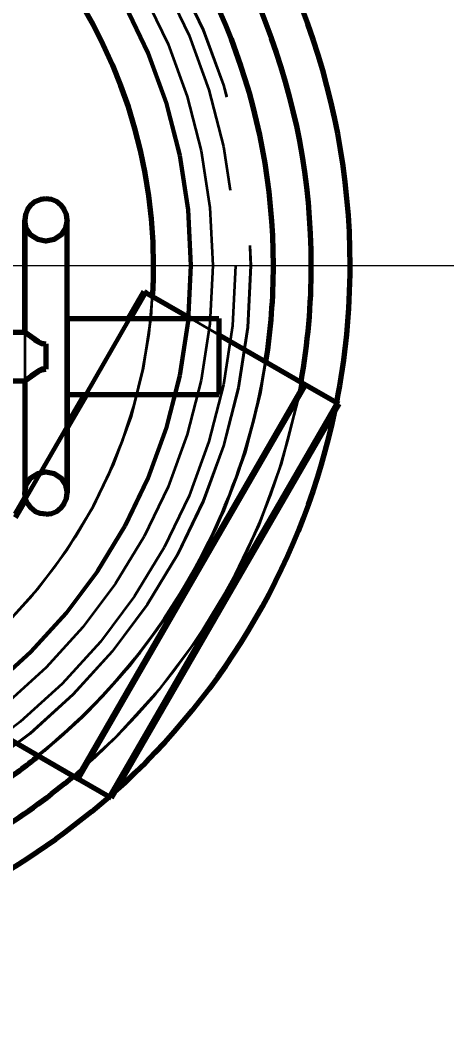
# Model space of a CAD drawing. Header units: millimetres. Extents: x 0 to 2382, y 0 to 420.
# Drawn here: x 164.27 to 167.08, y 134.85 to 141.5 of the extents above; entities that cross this region are included whole.
import ezdxf

# ---------------------------------------------------------------- set-up
doc = ezdxf.new("R2010")
doc.units = ezdxf.units.MM
doc.linetypes.add('IRAM-E-TRAZOS', pattern=[5, 4, -1])
doc.linetypes.add('IRAM-F-TRAZO-PUNTO', pattern=[20, 15, -2, 1, -2])
for name, color, linetype, lineweight in [('01-VISIBLE', 7, 'CONTINUOUS', 70), ('02-OCULTA', 4, 'IRAM-E-TRAZOS', 35), ('03-EJE', 1, 'IRAM-F-TRAZO-PUNTO', 18), ('04-COTA', 3, 'CONTINUOUS', 18)]:
    doc.layers.add(name, color=color, linetype=linetype, lineweight=lineweight)
doc.styles.add('ISO3098', font='isocpeur.ttf')
doc.dimstyles.new('FLAMA-IRAM', dxfattribs={"dimtxt": 3.5, "dimasz": 3.5, "dimexe": 2, "dimexo": 1.5, "dimgap": 1, "dimtad": 1, "dimdec": 1, "dimtxsty": 'ISO3098', "dimblk": 'IRAM_FLECHA', "dimblk1": 'IRAM_FLECHA', "dimblk2": 'IRAM_FLECHA', "dimcen": 2.5, "dimclrd": 256, "dimclre": 256, "dimclrt": 256, "dimazin": 3, "dimtfac": 1, "dimtmove": 0, "dimatfit": 3, "dimlwd": 18, "dimlwe": 18})

# ---------------------------------------------------------------- blocks, each defined once
blk = doc.blocks.new('IRAM_FLECHA')
blk.add_solid([(0, 0), (-1, 0.125), (-1, -0.125)])

msp = doc.modelspace()

# ---------------------------------------------------------------- linework, layer by layer
at = {"layer": '01-VISIBLE'}
for p, q in [((164.9856, 139.5281), (165.0885, 139.7063)), ((164.9983, 139.5281), (165.098, 139.7008)), ((165.0885, 139.7063), (165.098, 139.7008)), ((165.098, 139.7008), (165.3971, 139.5281)), ((164.5809, 139.5281), (165.5809, 139.5281)), ((163.6409, 139.4381), (164.3016, 139.4381)), ((165.5809, 139.422), (166.153, 139.0917)), ((163.6409, 139.1181), (164.3016, 139.1181)), ((164.653, 136.4936), (166.153, 139.0917)), ((166.153, 139.0917), (166.3713, 138.9657)), ((164.5809, 138.805), (164.7097, 139.0281)), ((164.5809, 138.8271), (164.6969, 139.0281)), ((164.5809, 139.0281), (165.5809, 139.0281)), ((166.3713, 138.9657), (164.8713, 136.3676)), ((164.2409, 138.2382), (164.3042, 138.3478)), ((164.2409, 138.2161), (164.3083, 138.333)), ((164.1409, 136.7893), (164.653, 136.4936)), ((164.653, 136.4936), (164.8713, 136.3676))]:
    msp.add_line(p, q, dxfattribs=at)
for points in [[(164.4409, 140.3181), (164.4046, 140.3134), (164.3709, 140.2994), (164.3419, 140.2771), (164.3196, 140.2481), (164.3056, 140.2144), (164.3009, 140.1781)], [(164.5809, 140.1781), (164.5761, 140.2144), (164.5621, 140.2481), (164.5398, 140.2771), (164.5109, 140.2994), (164.4771, 140.3134), (164.4409, 140.3181)], [(164.3009, 139.4381), (164.3009, 139.491), (164.3009, 139.5438), (164.3009, 139.5967), (164.3009, 139.6496), (164.3009, 139.7024), (164.3009, 139.7553), (164.3009, 139.8081), (164.3009, 139.861), (164.3009, 139.9138), (164.3009, 139.9667), (164.3009, 140.0196), (164.3009, 140.0724), (164.3009, 140.1253), (164.3009, 140.1781)], [(164.5809, 140.1781), (164.5702, 140.1246), (164.5398, 140.0791), (164.4944, 140.0488), (164.4409, 140.0381), (164.3873, 140.0488), (164.3419, 140.0791), (164.3115, 140.1246), (164.3009, 140.1781)], [(164.3009, 140.1781), (164.3009, 140.1253), (164.3009, 140.0724), (164.3009, 140.0196), (164.3009, 139.9667), (164.3009, 139.9138), (164.3009, 139.861), (164.3009, 139.8081), (164.3009, 139.7553), (164.3009, 139.7024), (164.3009, 139.6496), (164.3009, 139.5967), (164.3009, 139.5438), (164.3009, 139.491), (164.3009, 139.4381)], [(164.5809, 138.3781), (164.5809, 138.4281), (164.5809, 138.4781), (164.5809, 138.5281), (164.5809, 138.5781), (164.5809, 138.6281), (164.5809, 138.6781), (164.5809, 138.7281), (164.5809, 138.7781), (164.5809, 138.8281), (164.5809, 138.8781), (164.5809, 138.9281), (164.5809, 138.9781), (164.5809, 139.0281), (164.5809, 139.0781), (164.5809, 139.1281), (164.5809, 139.1781), (164.5809, 139.2281), (164.5809, 139.2781), (164.5809, 139.3281), (164.5809, 139.3781), (164.5809, 139.4281), (164.5809, 139.4781), (164.5809, 139.5281), (164.5809, 139.5781), (164.5809, 139.6281), (164.5809, 139.6781), (164.5809, 139.7281), (164.5809, 139.7781), (164.5809, 139.8281), (164.5809, 139.8781), (164.5809, 139.9281), (164.5809, 139.9781), (164.5809, 140.0281), (164.5809, 140.0781), (164.5809, 140.1281), (164.5809, 140.1781)], [(164.5809, 139.2781), (164.5809, 139.3281), (164.5809, 139.3781), (164.5809, 139.4281), (164.5809, 139.4781), (164.5809, 139.5281), (164.5809, 139.5781), (164.5809, 139.6281), (164.5809, 139.6781), (164.5809, 139.7281), (164.5809, 139.7781), (164.5809, 139.8281), (164.5809, 139.8781), (164.5809, 139.9281), (164.5809, 139.9781), (164.5809, 140.0281), (164.5809, 140.0781), (164.5809, 140.1281), (164.5809, 140.1781)], [(164.5809, 139.5281), (164.5809, 139.4865), (164.5809, 139.4448), (164.5809, 139.4031), (164.5809, 139.3615), (164.5809, 139.3198), (164.5809, 139.2781)], [(165.5809, 139.5281), (165.5809, 139.4865), (165.5809, 139.4448), (165.5809, 139.4031), (165.5809, 139.3615), (165.5809, 139.3198), (165.5809, 139.2781)], [(164.3009, 139.4375), (164.3009, 139.4377), (164.3009, 139.4379), (164.301, 139.438), (164.3012, 139.4381), (164.3014, 139.4381), (164.3016, 139.4381)], [(164.3016, 139.4381), (164.3241, 139.4237), (164.3456, 139.4075), (164.3673, 139.3916), (164.39, 139.3771), (164.4144, 139.3659), (164.4409, 139.3613)], [(164.4409, 139.3613), (164.4409, 139.3475), (164.4409, 139.3336), (164.4409, 139.3197), (164.4409, 139.3059), (164.4409, 139.292), (164.4409, 139.2781)], [(164.4409, 139.2781), (164.4409, 139.2643), (164.4409, 139.2504), (164.4409, 139.2365), (164.4409, 139.2227), (164.4409, 139.2088), (164.4409, 139.1949)], [(164.5809, 139.2781), (164.5809, 139.2365), (164.5809, 139.1948), (164.5809, 139.1531), (164.5809, 139.1115), (164.5809, 139.0698), (164.5809, 139.0281)], [(164.5809, 139.2781), (164.5809, 139.2281), (164.5809, 139.1781), (164.5809, 139.1281), (164.5809, 139.0781), (164.5809, 139.0281), (164.5809, 138.9781), (164.5809, 138.9281), (164.5809, 138.8781), (164.5809, 138.8281), (164.5809, 138.7781), (164.5809, 138.7281), (164.5809, 138.6781), (164.5809, 138.6281), (164.5809, 138.5781), (164.5809, 138.5281), (164.5809, 138.4781), (164.5809, 138.4281), (164.5809, 138.3781)], [(165.5809, 139.2781), (165.5809, 139.2365), (165.5809, 139.1948), (165.5809, 139.1531), (165.5809, 139.1115), (165.5809, 139.0698), (165.5809, 139.0281)], [(164.3016, 139.1181), (164.3241, 139.1326), (164.3456, 139.1488), (164.3673, 139.1647), (164.39, 139.1791), (164.4144, 139.1903), (164.4409, 139.1949)], [(164.3009, 139.1188), (164.3009, 139.1186), (164.3009, 139.1184), (164.301, 139.1183), (164.3012, 139.1182), (164.3014, 139.1181), (164.3016, 139.1181)], [(164.3009, 139.1181), (164.3009, 139.0653), (164.3009, 139.0124), (164.3009, 138.9596), (164.3009, 138.9067), (164.3009, 138.8538), (164.3009, 138.801), (164.3009, 138.7481), (164.3009, 138.6953), (164.3009, 138.6424), (164.3009, 138.5896), (164.3009, 138.5367), (164.3009, 138.4838), (164.3009, 138.431), (164.3009, 138.3781)], [(164.3009, 139.1181), (164.3009, 139.0653), (164.3009, 139.0124), (164.3009, 138.9596), (164.3009, 138.9067), (164.3009, 138.8538), (164.3009, 138.801), (164.3009, 138.7481), (164.3009, 138.6953), (164.3009, 138.6424), (164.3009, 138.5896), (164.3009, 138.5367), (164.3009, 138.4838), (164.3009, 138.431), (164.3009, 138.3781)], [(164.3009, 138.3781), (164.3115, 138.4317), (164.3419, 138.4771), (164.3873, 138.5075), (164.4409, 138.5181), (164.4944, 138.5075), (164.5398, 138.4771), (164.5702, 138.4317), (164.5809, 138.3781)], [(164.4409, 138.2381), (164.4046, 138.2429), (164.3709, 138.2569), (164.3419, 138.2791), (164.3196, 138.3081), (164.3056, 138.3419), (164.3009, 138.3781)], [(164.4409, 138.2381), (164.4771, 138.2429), (164.5109, 138.2569), (164.5398, 138.2791), (164.5621, 138.3081), (164.5761, 138.3419), (164.5809, 138.3781)]]:
    msp.add_lwpolyline(points, dxfattribs=at)
for radius, start, end in [(16.096, 0, 122.32603), (16, 0, 122.51532), (4.656, 0, 83.83521), (4.4, 0, 83.47502), (4.15, 0, 83.08008), (3.36, 0, 81.44206), (3.36, -3.48523, 0), (4.15, -8.81099, 0), (4.4, -10.06773, 0), (4.656, -11.2061, 0), (4.656, -48.20275, -11.79725), (4.656, -165.06447, -48.7939), (4.15, -55.50981, -51.18901), (4.4, -57.71772, -49.93227)]:
    msp.add_arc((161.7909, 139.8781), radius, start, end, dxfattribs=at)
at = {"layer": '02-OCULTA'}
for p, q in [((166.1375, 139.1007), (165.0885, 139.7063)), ((164.6969, 139.0281), (164.9856, 139.5281)), ((164.7097, 139.0281), (164.9983, 139.5281)), ((165.3971, 139.5281), (165.5809, 139.422)), ((164.6375, 136.5026), (166.1375, 139.1007)), ((166.354, 138.9757), (166.1375, 139.1007)), ((164.854, 136.3776), (166.354, 138.9757)), ((166.354, 138.9757), (164.854, 136.3776)), ((166.3713, 138.9657), (164.8713, 136.3676)), ((166.3713, 138.9657), (166.354, 138.9757)), ((164.3042, 138.3478), (164.5809, 138.8271)), ((164.3083, 138.333), (164.5809, 138.805)), ((164.6375, 136.5026), (163.5885, 137.1082)), ((164.854, 136.3776), (164.6375, 136.5026)), ((164.8713, 136.3676), (164.854, 136.3776))]:
    msp.add_line(p, q, dxfattribs=at)
for points in [[(165.594, 141.5239), (165.6194, 141.464), (165.6438, 141.4036), (165.6673, 141.3429), (165.6899, 141.2819), (165.7114, 141.2204), (165.732, 141.1587), (165.7517, 141.0966), (165.7703, 141.0343), (165.788, 140.9716), (165.8047, 140.9087), (165.8203, 140.8455), (165.835, 140.7821), (165.8487, 140.7185), (165.8614, 140.6546), (165.8731, 140.5906), (165.8838, 140.5264), (165.8935, 140.462), (165.9022, 140.3975), (165.9098, 140.3329), (165.9165, 140.2681), (165.9221, 140.2033), (165.9267, 140.1383), (165.9303, 140.0733), (165.9328, 140.0083), (165.9343, 139.9432), (165.9349, 139.8781)], [(165.9349, 139.8781), (165.9343, 139.813), (165.9328, 139.748), (165.9303, 139.6829), (165.9267, 139.6179), (165.9221, 139.553), (165.9165, 139.4881), (165.9098, 139.4234), (165.9022, 139.3588), (165.8935, 139.2942), (165.8838, 139.2299), (165.8731, 139.1657), (165.8614, 139.1016), (165.8487, 139.0378), (165.835, 138.9741), (165.8203, 138.9107), (165.8047, 138.8476), (165.788, 138.7846), (165.7703, 138.722), (165.7517, 138.6596), (165.732, 138.5976), (165.7114, 138.5358), (165.6899, 138.4744), (165.6673, 138.4133), (165.6438, 138.3526), (165.6194, 138.2923), (165.594, 138.2323), (165.5677, 138.1728), (165.5405, 138.1137), (165.5123, 138.055), (165.4832, 137.9968), (165.4532, 137.939), (165.4223, 137.8817), (165.3905, 137.8249), (165.3578, 137.7687), (165.3242, 137.7129), (165.2897, 137.6577), (165.2544, 137.603), (165.2183, 137.5489), (165.1813, 137.4953), (165.1434, 137.4424), (165.1047, 137.39), (165.0652, 137.3382), (165.0249, 137.2871), (164.9839, 137.2367), (164.942, 137.1868), (164.8993, 137.1377), (164.8559, 137.0892), (164.8117, 137.0414), (164.7668, 136.9943), (164.7211, 136.9479), (164.6747, 136.9022), (164.6276, 136.8573), (164.5798, 136.8131), (164.5313, 136.7697), (164.4822, 136.727), (164.4323, 136.6851), (164.3819, 136.644), (164.3307, 136.6037), (164.279, 136.5642), (164.2266, 136.5256)], [(164.5809, 139.0281), (164.5809, 139.0781), (164.5809, 139.1281), (164.5809, 139.1781), (164.5809, 139.2281), (164.5809, 139.2781), (164.5809, 139.3281), (164.5809, 139.3781), (164.5809, 139.4281), (164.5809, 139.4781), (164.5809, 139.5281)], [(165.5809, 139.0281), (165.5809, 139.0781), (165.5809, 139.1281), (165.5809, 139.1781), (165.5809, 139.2281), (165.5809, 139.2781), (165.5809, 139.3281), (165.5809, 139.3781), (165.5809, 139.4281), (165.5809, 139.4781), (165.5809, 139.5281)], [(164.3009, 139.4375), (164.3009, 139.4376), (164.3009, 139.4377), (164.3009, 139.4378), (164.3009, 139.4379), (164.3009, 139.438), (164.3009, 139.4381)], [(164.3009, 139.4381), (164.3009, 139.3848), (164.3009, 139.3315), (164.3009, 139.2781), (164.3009, 139.2248), (164.3009, 139.1715), (164.3009, 139.1181)], [(164.4409, 139.3492), (164.413, 139.3538), (164.3871, 139.3652), (164.3631, 139.3803), (164.3405, 139.3975), (164.3192, 139.4162), (164.3009, 139.4375)], [(164.4409, 139.3613), (164.4409, 139.3475), (164.4409, 139.3336), (164.4409, 139.3197), (164.4409, 139.3059), (164.4409, 139.292), (164.4409, 139.2781)], [(164.4409, 139.207), (164.4409, 139.2307), (164.4409, 139.2544), (164.4409, 139.2781), (164.4409, 139.3018), (164.4409, 139.3255), (164.4409, 139.3492)], [(164.4409, 139.3492), (164.4409, 139.3374), (164.4409, 139.3255), (164.4409, 139.3137), (164.4409, 139.3018), (164.4409, 139.29), (164.4409, 139.2781)], [(164.4409, 139.2781), (164.4409, 139.2643), (164.4409, 139.2504), (164.4409, 139.2365), (164.4409, 139.2227), (164.4409, 139.2088), (164.4409, 139.1949)], [(164.4409, 139.2781), (164.4409, 139.2663), (164.4409, 139.2544), (164.4409, 139.2426), (164.4409, 139.2307), (164.4409, 139.2189), (164.4409, 139.207)], [(164.4409, 139.207), (164.413, 139.2024), (164.3871, 139.191), (164.3631, 139.1759), (164.3405, 139.1588), (164.3192, 139.1401), (164.3009, 139.1188)], [(164.3009, 139.1188), (164.3009, 139.1187), (164.3009, 139.1186), (164.3009, 139.1184), (164.3009, 139.1183), (164.3009, 139.1182), (164.3009, 139.1181)]]:
    msp.add_lwpolyline(points, dxfattribs=at)
for radius in [16.096, 16, 16, 16, 15.68, 15.68, 15.68, 15.68, 15.68, 15.68, 15.68, 15.68, 15.36, 15.36, 15.36, 15.36, 4.4, 4.15, 4.001, 4.001, 4, 4, 3.9, 3.9, 3.75, 3.75, 3.61, 3.61, 3.6, 3.6, 3.36, 3.36, 3.36]:
    msp.add_circle((161.7909, 139.8781), radius, dxfattribs=at)
for radius, start, end in [(16.03, 162, 18), (16.03, 162, 18), (16, 162, 18), (16, 162, 18), (3.36, -134.37927, -3.48523), (4.15, -51.18901, -8.81099), (4.4, -49.93227, -10.06773), (4.656, -11.79725, -11.2061), (4.656, -48.7939, -48.20275)]:
    msp.add_arc((161.7909, 139.8781), radius, start, end, dxfattribs=at)
at = {"layer": '03-EJE'}
for p, q in [((131.7909, 139.8781), (191.7909, 139.8781)), ((145.4909, 139.8781), (178.0909, 139.8781))]:
    msp.add_line(p, q, dxfattribs=at)

# ---------------------------------------------------------------- dimensions: what is measured, and where the dimension line sits
at = {"layer": '04-COTA'}
msp.add_linear_dim(base=(145.7909, 92.7906), p1=(145.7909, 139.8781), p2=(177.7909, 139.8781), dimstyle='FLAMA-IRAM', override={"dimlfac": 10, "dimpost": '%%c<>'}, dxfattribs=at).render()

doc.saveas('drawing.dxf')
